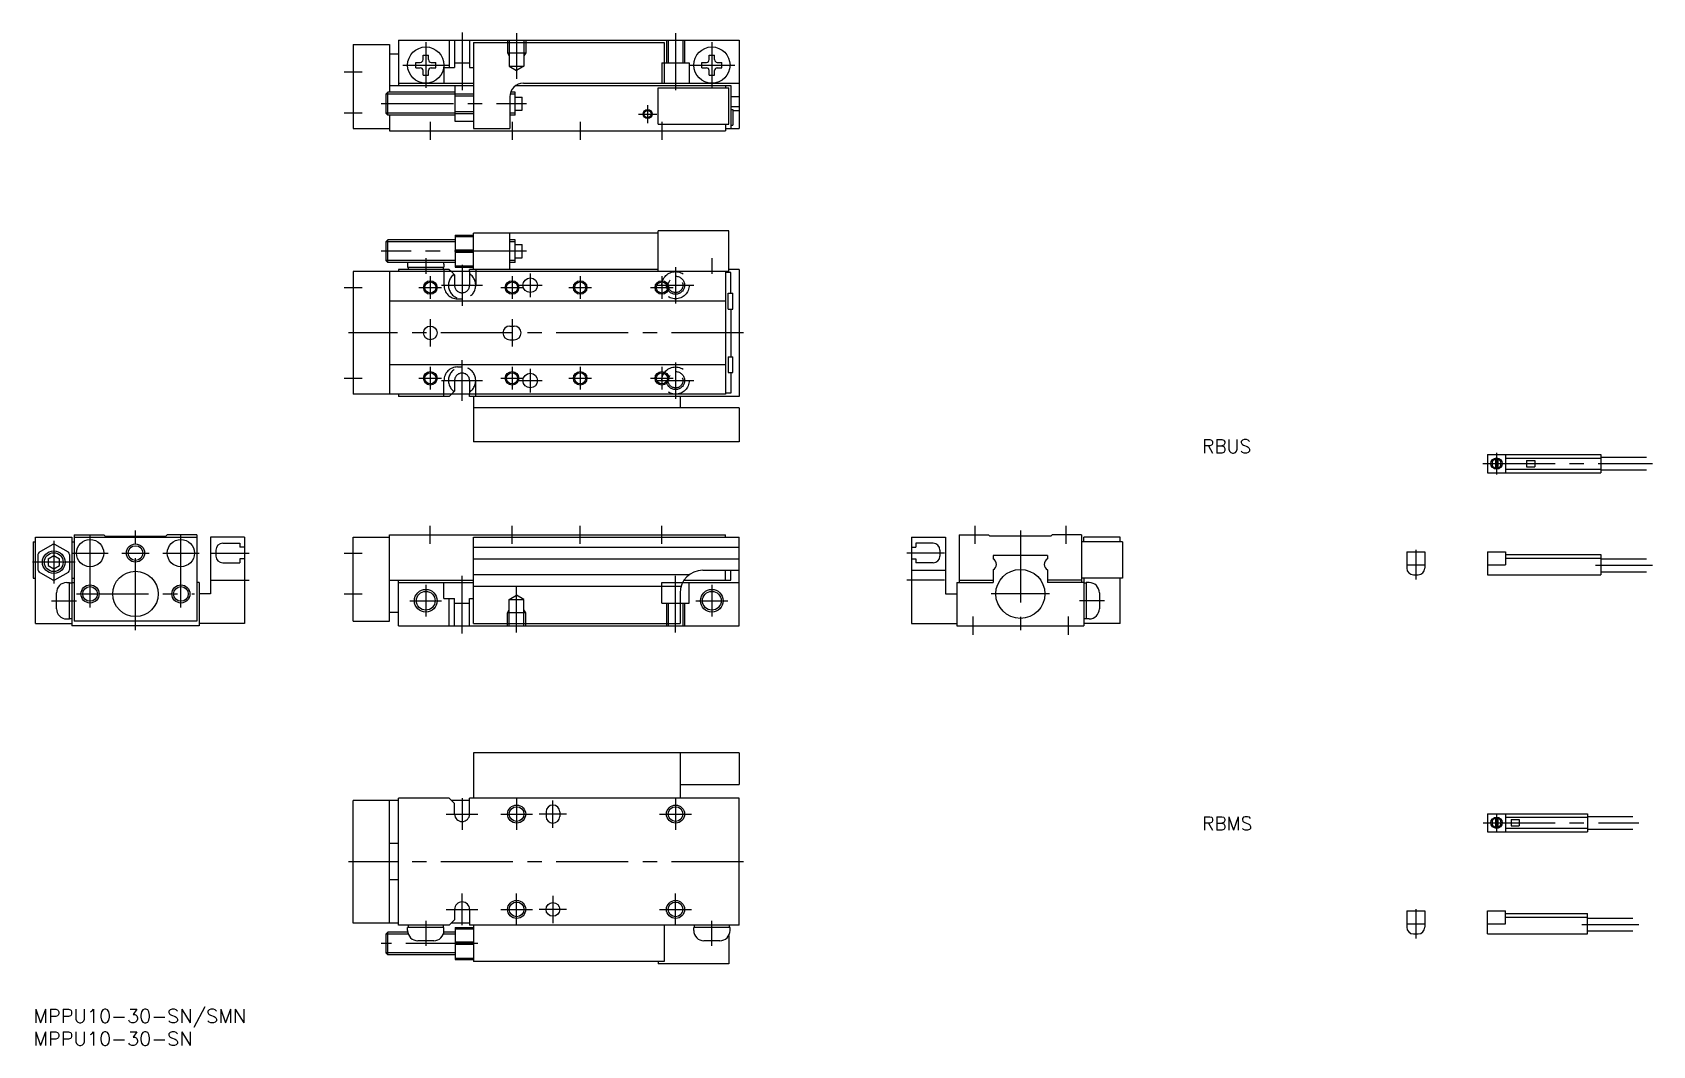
# Model space of a CAD drawing. Extents: x 0 to 357, y -8 to 215.
import ezdxf

# ---------------------------------------------------------------- set-up
doc = ezdxf.new("R2010")
doc.units = 0
doc.header["$LTSCALE"] = 0.5
doc.linetypes.add('CENTER', pattern=[50.8, 31.75, -6.35, 6.35, -6.35])
doc.linetypes.add('DASHED', pattern=[19.05, 12.7, -6.35])
for name, color, linetype in [('MSM_CENTER', 1, 'CENTER'), ('MSM_CONTINUOUS', 7, 'CONTINUOUS'), ('MSM_DASHED', 4, 'DASHED'), ('MSM_NARROW', 5, 'CONTINUOUS'), ('MSM_PART_NUMBER', 7, 'CONTINUOUS')]:
    doc.layers.add(name, color=color, linetype=linetype)
doc.styles.get("Standard").update_dxf_attribs({"font": 'txt.shx', "height": 3, "bigfont": 'bigfont.shx'})

# ---------------------------------------------------------------- blocks, each defined once
blk = doc.blocks.new('*U12')
at = {"layer": 'MSM_PART_NUMBER', "width": 1.042}
blk.add_text('MPPU10-30-SN/SMN', height=3, dxfattribs=at).set_placement((0, -3))
blk = doc.blocks.new('*U13')
at = {"layer": 'MSM_PART_NUMBER', "width": 1.042}
blk.add_text('MPPU10-30-SN', height=3, dxfattribs=at).set_placement((0, -8))
blk = doc.blocks.new('*U15')
at = {"layer": 'MSM_PART_NUMBER'}
blk.add_text('RBMS', height=3, dxfattribs=at).set_placement((257.37, 39.43))
blk = doc.blocks.new('*U16')
at = {"layer": 'MSM_PART_NUMBER'}
blk.add_text('RBUS', height=3, dxfattribs=at).set_placement((257.37, 122.54))

msp = doc.modelspace()

# ---------------------------------------------------------------- linework, layer by layer
at = {"layer": 'MSM_CENTER'}
for p, q in [((94.42, 215.2), (94.42, 202.5)), ((106.42, 215), (106.42, 205)), ((141.42, 215), (141.42, 202.5)), ((86.42, 213.04), (86.42, 202.96)), ((149.42, 213.04), (149.42, 202.96)), ((81.38, 208), (91.46, 208)), ((144.38, 208), (154.46, 208)), ((68.42, 206.5), (72.42, 206.5)), ((68.42, 197.5), (72.42, 197.5)), ((76.62, 199.5), (108.62, 199.5)), ((133.27, 197.2), (137.27, 197.2)), ((135.27, 199.2), (135.27, 195.2)), ((87.42, 195.5), (87.42, 191.5)), ((105.42, 195.5), (105.42, 191.5)), ((120.42, 195.5), (120.42, 191.5)), ((138.42, 195.5), (138.42, 191.5)), ((108.62, 167), (76.62, 167)), ((86.42, 165.5), (86.42, 162)), ((149.42, 165.5), (149.42, 162)), ((87.42, 161.5), (87.42, 156.5)), ((94.42, 164), (94.42, 155)), ((105.42, 161.5), (105.42, 156.5)), ((109.42, 162.1), (109.42, 156.9)), ((120.42, 161.5), (120.42, 156.5)), ((138.42, 161.5), (138.42, 156.5)), ((141.42, 163.5), (141.42, 155.5)), ((68.42, 159), (72.42, 159)), ((84.92, 159), (89.92, 159)), ((89.92, 159.5), (98.92, 159.5)), ((102.92, 159), (107.92, 159)), ((106.82, 159.5), (112.02, 159.5)), ((117.92, 159), (122.92, 159)), ((135.92, 159), (140.92, 159)), ((137.42, 159.5), (145.42, 159.5)), ((87.42, 152), (87.42, 146)), ((105.42, 152), (105.42, 146)), ((156.42, 149), (69.42, 149)), ((94.42, 134), (94.42, 143)), ((87.42, 141.5), (87.42, 136.5)), ((105.42, 141.5), (105.42, 136.5)), ((109.42, 141.1), (109.42, 135.9)), ((120.42, 141.5), (120.42, 136.5)), ((138.42, 141.5), (138.42, 136.5)), ((141.42, 142.5), (141.42, 134.5)), ((68.42, 139), (72.42, 139)), ((84.92, 139), (89.92, 139)), ((89.92, 138.5), (98.92, 138.5)), ((102.92, 139), (107.92, 139)), ((106.82, 138.5), (112.02, 138.5)), ((117.92, 139), (122.92, 139)), ((135.92, 139), (140.92, 139)), ((137.42, 138.5), (145.42, 138.5)), ((322.21, 122.6), (322.21, 117.8)), ((319.21, 120.2), (356.57, 120.2)), ((12.5, 88.5), (12.5, 104.5)), ((22.5, 83.5), (22.5, 105.5)), ((32.5, 88.5), (32.5, 104.5)), ((87.42, 102.5), (87.42, 106.5)), ((105.42, 102.5), (105.42, 106.5)), ((120.42, 102.5), (120.42, 106.5)), ((138.42, 102.5), (138.42, 106.5)), ((207.35, 106.5), (207.35, 102.5)), ((217.35, 105.5), (217.35, 83.5)), ((227.35, 106.5), (227.35, 102.5)), ((4.5, 103.2), (4.5, 93.8)), ((8.5, 100.5), (16.5, 100.5)), ((19.5, 100.5), (25.5, 100.5)), ((28.5, 100.5), (36.5, 100.5)), ((39.2, 100.5), (47.5, 100.5)), ((68.42, 100.5), (72.42, 100.5)), ((200.65, 100.5), (192.35, 100.5)), ((304.42, 101.2), (304.42, 94.7)), ((9.2, 98.5), (-0.2, 98.5)), ((343.98, 97.8), (356.57, 97.8)), ((39.2, 94.5), (47.5, 94.5)), ((86.42, 93.5), (86.42, 86.5)), ((94.42, 82.8), (94.42, 95.5)), ((106.42, 83), (106.42, 93)), ((141.42, 83), (141.42, 95.5)), ((149.42, 93.5), (149.42, 86.5)), ((200.65, 94.5), (192.35, 94.5)), ((4, 90), (9.5, 90)), ((9.5, 91.5), (35.5, 91.5)), ((68.42, 91.5), (72.42, 91.5)), ((82.92, 90), (89.92, 90)), ((145.92, 90), (152.92, 90)), ((223.75, 91.5), (210.95, 91.5)), ((235.85, 90), (230.35, 90)), ((206.85, 86.5), (206.85, 82.5)), ((227.85, 86.5), (227.85, 82.5)), ((94.42, 46.5), (94.42, 39.5)), ((106.42, 46.5), (106.42, 39.5)), ((141.42, 46.5), (141.42, 39.5)), ((90.92, 43), (97.92, 43)), ((102.92, 43), (109.92, 43)), ((117.42, 43), (111.42, 43)), ((114.42, 40), (114.42, 46)), ((137.92, 43), (144.92, 43)), ((322.21, 43.09), (322.21, 39.09)), ((319.23, 41.09), (353.57, 41.09)), ((156.42, 32.5), (69.42, 32.5)), ((94.42, 18.5), (94.42, 25.5)), ((106.42, 18.5), (106.42, 25.5)), ((114.42, 25), (114.42, 19)), ((141.42, 18.5), (141.42, 25.5)), ((90.92, 22), (97.92, 22)), ((102.92, 22), (109.92, 22)), ((102.92, 22), (109.92, 22)), ((117.42, 22), (111.42, 22)), ((137.92, 22), (144.92, 22)), ((138.42, 22), (144.42, 22)), ((304.42, 22.09), (304.42, 15.59)), ((86.42, 19.5), (86.42, 14)), ((149.42, 14), (149.42, 19.5)), ((340.98, 18.69), (353.57, 18.69)), ((97.92, 14.5), (76.62, 14.5))]:
    msp.add_line(p, q, dxfattribs=at)
at = {"layer": 'MSM_CONTINUOUS'}
for p, q in [((70.42, 212.5), (70.42, 194)), ((70.42, 212.5), (78.42, 212.5)), ((78.42, 212.5), (78.42, 202)), ((78.42, 210.5), (80.42, 210.5)), ((80.42, 213.5), (80.42, 203.5)), ((80.42, 213.5), (155.42, 213.5)), ((91.57, 213.5), (91.57, 207.5)), ((92.77, 213.5), (92.77, 207.5)), ((96.07, 213.5), (96.07, 207.5)), ((96.92, 213), (96.92, 194)), ((96.92, 213), (138.92, 213)), ((138.92, 213), (138.92, 204)), ((155.42, 213.5), (155.42, 194)), ((84.22, 208.6), (85.22, 208.6)), ((84.22, 207.4), (84.22, 208.6)), ((84.22, 207.4), (85.22, 207.4)), ((85.82, 209.2), (85.82, 210.2)), ((85.82, 210.2), (87.02, 210.2)), ((87.02, 209.2), (87.02, 210.2)), ((87.62, 208.6), (88.62, 208.6)), ((87.62, 207.4), (88.62, 207.4)), ((88.62, 207.4), (88.62, 208.6)), ((90.42, 207.5), (90.42, 204)), ((90.42, 207.5), (92.77, 207.5)), ((92.77, 208.5), (96.07, 208.5)), ((96.07, 207.5), (96.92, 207.5)), ((147.22, 207.4), (147.22, 208.6)), ((147.22, 208.6), (148.22, 208.6)), ((147.22, 207.4), (148.22, 207.4)), ((148.82, 210.2), (150.02, 210.2)), ((148.82, 209.2), (148.82, 210.2)), ((150.02, 209.2), (150.02, 210.2)), ((150.62, 208.6), (151.62, 208.6)), ((150.62, 207.4), (151.62, 207.4)), ((151.62, 207.4), (151.62, 208.6)), ((78.42, 203.5), (96.92, 203.5)), ((80.42, 204), (96.92, 204)), ((85.82, 205.8), (85.82, 206.8)), ((85.82, 205.8), (87.02, 205.8)), ((87.02, 205.8), (87.02, 206.8)), ((92.92, 195.6), (92.92, 203.4)), ((96.92, 203.4), (92.92, 203.4)), ((106.26, 203.5), (153.62, 203.5)), ((107.92, 204), (155.42, 204)), ((148.82, 205.8), (148.82, 206.8)), ((148.82, 205.8), (150.02, 205.8)), ((150.02, 205.8), (150.02, 206.8)), ((152.42, 203.5), (152.42, 203)), ((153.62, 203.5), (153.62, 194)), ((78.05, 202), (77.62, 201.57)), ((77.62, 201.57), (77.62, 197.43)), ((92.92, 202), (78.05, 202)), ((78.05, 197), (78.05, 202)), ((92.92, 201.67), (96.92, 201.67)), ((92.92, 201.22), (96.92, 201.22)), ((104.92, 201), (104.92, 194)), ((106.12, 202), (105.09, 202)), ((106.12, 197), (106.12, 202)), ((106.12, 200.95), (107.62, 200.95)), ((107.62, 198.05), (107.62, 200.95)), ((137.62, 195), (137.62, 203)), ((137.62, 203), (153.12, 203)), ((153.12, 195), (153.12, 203)), ((153.62, 201.1), (155.42, 201.1)), ((77.62, 197.43), (78.05, 197)), ((92.92, 197), (78.05, 197)), ((78.42, 197), (78.42, 193.5)), ((92.92, 197.78), (96.92, 197.78)), ((92.92, 197.33), (96.92, 197.33)), ((106.12, 197), (104.92, 197)), ((106.12, 198.05), (107.62, 198.05)), ((153.62, 198.9), (155.42, 198.9)), ((153.62, 198.25), (154.02, 198.25)), ((154.02, 198.25), (154.02, 194.75)), ((154.02, 198), (155.42, 198)), ((70.42, 194), (78.42, 194)), ((78.42, 193.5), (152.42, 193.5)), ((96.92, 195.6), (92.92, 195.6)), ((96.92, 194), (104.92, 194)), ((137.62, 195), (153.12, 195)), ((152.42, 195), (152.42, 193.5)), ((152.42, 194), (155.42, 194)), ((153.62, 194.75), (154.02, 194.75)), ((137.62, 162.5), (137.62, 171.5)), ((153.12, 171.5), (137.62, 171.5)), ((153.12, 162.5), (153.12, 171.5)), ((78.05, 169.5), (77.62, 169.07)), ((77.62, 169.07), (77.62, 164.93)), ((92.92, 169.5), (78.05, 169.5)), ((78.05, 164.5), (78.05, 169.5)), ((92.92, 170.5), (96.92, 170.5)), ((92.92, 170.5), (92.92, 163.5)), ((92.92, 170.24), (96.92, 170.24)), ((96.92, 163), (96.92, 171)), ((137.62, 171), (96.92, 171)), ((104.92, 163), (104.92, 171)), ((106.12, 169.5), (104.92, 169.5)), ((106.12, 164.5), (106.12, 169.5)), ((106.12, 168.45), (107.62, 168.45)), ((107.62, 165.55), (107.62, 168.45)), ((77.62, 164.93), (78.05, 164.5)), ((92.92, 164.5), (78.05, 164.5)), ((82.42, 164.15), (82.42, 163.5)), ((90.42, 164.15), (90.42, 163.5)), ((96.92, 167.26), (92.92, 167.26)), ((96.92, 166.74), (92.92, 166.74)), ((106.12, 164.5), (104.92, 164.5)), ((106.12, 165.55), (107.62, 165.55)), ((70.42, 162.5), (70.42, 135.5)), ((153.12, 162.5), (70.42, 162.5)), ((78.42, 162.5), (78.42, 135.5)), ((80.42, 163), (80.42, 162.5)), ((91.57, 163), (80.42, 163)), ((82.42, 163.5), (90.42, 163.5)), ((82.52, 163.5), (82.52, 163)), ((90.32, 163), (90.32, 163.5)), ((90.42, 163), (90.42, 162.5)), ((91.57, 163), (92.07, 162.5)), ((92.92, 163.76), (96.92, 163.76)), ((92.92, 163.5), (96.92, 163.5)), ((96.07, 162.5), (96.07, 163)), ((137.62, 163), (96.07, 163)), ((97.42, 163), (97.42, 162.5)), ((152.42, 162.5), (152.42, 135.5)), ((153.62, 162.3), (152.42, 162.3)), ((155.42, 163), (153.12, 163)), ((153.62, 157.75), (153.62, 162.3)), ((155.42, 163), (155.42, 135)), ((153.02, 157.75), (154.02, 157.75)), ((153.02, 154.25), (153.02, 157.75)), ((154.02, 154.25), (154.02, 157.75)), ((152.42, 156), (78.42, 156)), ((153.02, 154.25), (154.02, 154.25)), ((153.62, 154.25), (153.62, 143.75)), ((104.92, 150.5), (105.92, 150.5)), ((104.92, 147.5), (105.92, 147.5)), ((153.02, 143.75), (153.02, 140.25)), ((153.02, 143.75), (154.02, 143.75)), ((154.02, 140.25), (154.02, 143.75)), ((152.42, 142), (78.42, 142)), ((153.02, 140.25), (154.02, 140.25)), ((153.62, 140.25), (153.62, 135.7)), ((153.62, 135.7), (152.42, 135.7)), ((152.42, 135.5), (70.42, 135.5)), ((80.42, 135.5), (80.42, 135)), ((91.57, 135), (80.42, 135)), ((90.42, 135), (90.42, 135.5)), ((92.07, 135.5), (91.57, 135)), ((96.07, 135), (96.07, 135.5)), ((155.42, 135), (96.07, 135)), ((96.92, 135), (96.92, 125)), ((155.42, 132.5), (96.92, 132.5)), ((97.42, 135), (97.42, 135.5)), ((142.42, 135), (142.42, 132.5)), ((155.42, 132.5), (155.42, 125)), ((155.42, 125), (96.92, 125)), ((320.21, 122.2), (320.21, 118.2)), ((320.21, 122.2), (345.21, 122.2)), ((321.96, 121.42), (321.96, 118.98)), ((322.46, 121.42), (322.46, 118.98)), ((324.21, 122.2), (324.21, 118.2)), ((324.21, 121.4), (345.21, 121.4)), ((345.21, 122.2), (345.21, 118.2)), ((345.21, 121.6), (355.21, 121.6)), ((320.21, 118.2), (345.21, 118.2)), ((324.21, 119), (345.21, 119)), ((328.81, 120.9), (330.61, 120.9)), ((328.81, 120.9), (328.81, 119.5)), ((328.81, 119.5), (330.61, 119.5)), ((330.61, 120.9), (330.61, 119.5)), ((345.21, 118.8), (355.21, 118.8)), ((0.5, 104), (8.5, 104)), ((0.5, 85), (0.5, 104)), ((8.5, 104), (8.5, 84.5)), ((9, 104.5), (15.5, 104.5)), ((9, 104.5), (9, 85.5)), ((9, 104), (36, 104)), ((15.5, 104.5), (15.8, 104.2)), ((15.8, 104.2), (29.2, 104.2)), ((29.5, 104.5), (29.2, 104.2)), ((36, 104.5), (29.5, 104.5)), ((36, 104.5), (36, 85.5)), ((46.5, 104), (39, 104)), ((39, 104), (39, 91.5)), ((46.5, 104), (46.5, 85)), ((70.42, 104), (78.42, 104)), ((70.42, 85.5), (70.42, 104)), ((78.42, 85.5), (78.42, 104.5)), ((78.42, 104.5), (152.42, 104.5)), ((96.92, 104), (155.42, 104)), ((96.92, 85), (96.92, 104)), ((152.42, 104), (152.42, 104.5)), ((155.42, 84.5), (155.42, 104)), ((193.35, 104), (200.85, 104)), ((193.35, 104), (193.35, 85)), ((200.85, 104), (200.85, 91.5)), ((203.85, 104.5), (210.35, 104.5)), ((203.85, 104.5), (203.85, 94)), ((210.35, 104.5), (210.65, 104.2)), ((224.05, 104.2), (210.65, 104.2)), ((224.35, 104.5), (224.05, 104.2)), ((230.85, 104.5), (224.35, 104.5)), ((230.85, 104.5), (230.85, 94)), ((231.35, 103), (231.35, 104)), ((239.35, 104), (231.35, 104)), ((239.35, 103), (239.35, 104)), ((0, 103), (0.5, 103)), ((0, 103), (0, 95)), ((1, 100.22), (1, 96.78)), ((1.26, 100.67), (4.24, 102.39)), ((3.25, 99.22), (4.5, 99.94)), ((4.5, 99.94), (5.75, 99.22)), ((7.74, 100.67), (4.76, 102.39)), ((8, 100.22), (8, 96.78)), ((8.5, 103), (9, 103)), ((40.2, 101.15), (40.2, 99.85)), ((41.7, 102.65), (45.5, 102.65)), ((45.5, 102.65), (45.5, 101.8)), ((46.5, 101.8), (45.5, 101.8)), ((96.92, 101.8), (155.42, 101.8)), ((193.35, 101.8), (194.35, 101.8)), ((194.35, 102.65), (194.35, 101.8)), ((198.15, 102.65), (194.35, 102.65)), ((199.65, 101.15), (199.65, 99.85)), ((211.35, 100), (211.35, 99.21)), ((223.35, 100), (211.35, 100)), ((223.35, 100), (223.35, 99.21)), ((239.85, 103), (230.85, 103)), ((239.85, 103), (239.85, 95)), ((302.42, 100.8), (302.42, 97.2)), ((302.42, 100.8), (306.42, 100.8)), ((306.42, 100.8), (306.42, 97.2)), ((320.21, 100.8), (324.21, 100.8)), ((320.21, 100.8), (320.21, 95.7)), ((324.21, 100.8), (324.21, 97.9)), ((324.21, 100.2), (345.21, 100.2)), ((345.21, 100.2), (345.21, 95.7)), ((4.24, 94.61), (1.26, 96.33)), ((3.25, 99.22), (3.25, 97.78)), ((3.25, 97.78), (4.5, 97.06)), ((4.5, 97.06), (5.75, 97.78)), ((4.76, 94.61), (7.74, 96.33)), ((5.75, 97.78), (5.75, 99.22)), ((41.7, 98.35), (45.5, 98.35)), ((46.5, 99.2), (45.5, 99.2)), ((45.5, 99.2), (45.5, 98.35)), ((96.92, 99.2), (155.42, 99.2)), ((147.42, 96.7), (155.42, 96.7)), ((152.42, 94.5), (152.42, 96.7)), ((153.62, 94.5), (153.62, 96.7)), ((193.35, 99.2), (194.35, 99.2)), ((193.35, 96.7), (200.85, 96.7)), ((194.35, 99.2), (194.35, 98.35)), ((198.15, 98.35), (194.35, 98.35)), ((211.35, 96.79), (211.35, 94)), ((223.35, 96.79), (223.35, 94)), ((302.42, 97.9), (306.42, 97.9)), ((320.21, 97.9), (324.21, 97.9)), ((324.21, 99.4), (345.21, 99.4)), ((345.21, 99.2), (355.21, 99.2)), ((345.21, 96.4), (355.21, 96.4)), ((0, 95), (0.5, 95)), ((7.35, 94), (8, 94)), ((8, 86), (8, 94)), ((8.5, 93.9), (8, 93.9)), ((8.5, 95), (9, 95)), ((8.5, 94), (9, 94)), ((36.5, 94), (36, 94)), ((36.5, 94), (36.5, 84.5)), ((78.42, 94.5), (96.92, 94.5)), ((80.42, 84.5), (80.42, 94.5)), ((80.42, 94), (96.92, 94)), ((90.42, 90.5), (90.42, 94)), ((96.92, 95.8), (144.55, 95.8)), ((96.92, 93.2), (142.65, 93.2)), ((142.98, 94), (155.42, 94)), ((143.27, 94.5), (153.62, 94.5)), ((203.35, 94), (211.35, 94)), ((203.35, 94), (203.35, 84.5)), ((203.85, 94.5), (211.35, 94.5)), ((230.85, 94.5), (223.35, 94.5)), ((231.35, 94), (223.35, 94)), ((239.85, 95), (230.85, 95)), ((231.35, 95), (231.35, 84.5)), ((231.85, 93.9), (231.35, 93.9)), ((231.85, 94), (231.85, 86)), ((232.5, 94), (231.85, 94)), ((239.35, 85), (239.35, 95)), ((303.92, 95.7), (304.92, 95.7)), ((320.21, 95.7), (345.21, 95.7)), ((5.1, 88.25), (5.1, 91.75)), ((39, 91.5), (36.5, 91.5)), ((90.42, 90.5), (92.77, 90.5)), ((91.57, 84.5), (91.57, 90.5)), ((92.77, 84.5), (92.77, 90.5)), ((92.77, 89.5), (96.07, 89.5)), ((96.07, 90.5), (96.92, 90.5)), ((96.07, 84.5), (96.07, 90.5)), ((142.42, 91.7), (142.42, 85)), ((200.85, 91.5), (203.35, 91.5)), ((234.75, 91.75), (234.75, 88.25)), ((7.35, 86), (8, 86)), ((8, 86.1), (8.5, 86.1)), ((78.42, 87.5), (80.42, 87.5)), ((231.35, 86.1), (231.85, 86.1)), ((232.5, 86), (231.85, 86)), ((0.5, 85), (8.5, 85)), ((36.5, 84.5), (8.5, 84.5)), ((36, 85.5), (9, 85.5)), ((46.5, 85), (36.5, 85)), ((70.42, 85.5), (78.42, 85.5)), ((80.42, 84.5), (155.42, 84.5)), ((96.92, 85), (142.42, 85)), ((193.35, 85), (203.35, 85)), ((203.35, 84.5), (231.35, 84.5)), ((239.35, 85), (231.35, 85)), ((96.92, 56.5), (96.92, 46.5)), ((155.42, 56.5), (96.92, 56.5)), ((142.42, 56.5), (142.42, 46.5)), ((155.42, 56.5), (155.42, 49.5)), ((91.57, 46.5), (80.42, 46.5)), ((80.42, 18.5), (80.42, 46.5)), ((91.57, 46.5), (92.77, 45.3)), ((96.07, 43), (96.07, 46.5)), ((155.42, 46.5), (96.07, 46.5)), ((142.42, 49.5), (155.42, 49.5)), ((155.42, 18.5), (155.42, 46.5)), ((70.42, 19), (70.42, 46)), ((80.42, 46), (70.42, 46)), ((78.42, 19), (78.42, 46)), ((96.07, 46), (92.07, 46)), ((92.77, 43), (92.77, 45.3)), ((112.92, 43.5), (112.92, 42.5)), ((115.92, 43.5), (115.92, 42.5)), ((320.21, 43.09), (320.21, 39.09)), ((320.21, 43.09), (342.21, 43.09)), ((324.21, 43.09), (324.21, 39.09)), ((342.21, 43.09), (342.21, 39.09)), ((321.96, 42.31), (321.96, 39.86)), ((322.46, 42.31), (322.46, 39.86)), ((324.21, 42.29), (342.21, 42.29)), ((324.21, 39.89), (342.21, 39.89)), ((325.41, 41.79), (325.41, 40.39)), ((325.41, 41.79), (327.21, 41.79)), ((325.41, 40.39), (327.21, 40.39)), ((327.21, 41.79), (327.21, 40.39)), ((342.21, 42.49), (352.21, 42.49)), ((342.21, 39.69), (352.21, 39.69)), ((80.42, 36.5), (78.42, 36.5)), ((320.21, 39.09), (342.21, 39.09)), ((80.42, 28.5), (78.42, 28.5)), ((92.77, 22), (92.77, 19.7)), ((96.07, 22), (96.07, 18.5)), ((302.42, 21.69), (302.42, 18.09)), ((302.42, 21.69), (306.42, 21.69)), ((306.42, 21.69), (306.42, 18.09)), ((320.21, 21.69), (324.21, 21.69)), ((320.21, 16.59), (320.21, 21.69)), ((324.21, 18.79), (324.21, 21.69)), ((80.42, 19), (70.42, 19)), ((91.57, 18.5), (80.42, 18.5)), ((82.42, 17.35), (82.42, 18)), ((90.42, 18), (82.42, 18)), ((82.52, 18.5), (82.52, 18)), ((90.32, 18), (90.32, 18.5)), ((90.42, 17.35), (90.42, 18)), ((91.57, 18.5), (92.77, 19.7)), ((96.07, 19), (92.07, 19)), ((92.92, 18), (96.92, 18)), ((92.92, 18), (92.92, 11)), ((155.42, 18.5), (96.07, 18.5)), ((96.92, 18.5), (96.92, 10.5)), ((138.92, 18.5), (138.92, 10.5)), ((145.42, 17.35), (145.42, 18)), ((153.42, 18), (145.42, 18)), ((145.52, 18.5), (145.52, 18)), ((153.32, 18), (153.32, 18.5)), ((153.42, 17.35), (153.42, 18)), ((302.42, 18.79), (306.42, 18.79)), ((320.21, 18.79), (324.21, 18.79)), ((324.21, 21.09), (342.21, 21.09)), ((324.21, 20.29), (342.21, 20.29)), ((342.21, 16.59), (342.21, 21.09)), ((342.21, 20.09), (352.21, 20.09)), ((78.05, 17), (77.62, 16.57)), ((77.62, 16.57), (77.62, 12.43)), ((78.05, 12), (78.05, 17)), ((82.44, 17), (78.05, 17)), ((88.17, 15.1), (84.67, 15.1)), ((92.92, 17), (90.39, 17)), ((92.92, 17.74), (96.92, 17.74)), ((96.92, 14.76), (92.92, 14.76)), ((151.17, 15.1), (147.67, 15.1)), ((153.12, 16.23), (153.12, 10)), ((303.92, 16.59), (304.92, 16.59)), ((320.21, 16.59), (342.21, 16.59)), ((342.21, 17.29), (352.21, 17.29)), ((77.62, 12.43), (78.05, 12)), ((92.92, 12), (78.05, 12)), ((96.92, 14.24), (92.92, 14.24)), ((92.92, 11.26), (96.92, 11.26)), ((92.92, 11), (96.92, 11)), ((138.92, 10.5), (96.92, 10.5)), ((137.62, 10.5), (137.62, 10)), ((153.12, 10), (137.62, 10))]:
    msp.add_line(p, q, dxfattribs=at)
for centre, radius in [((86.42, 208), 4), ((149.42, 208), 4), ((135.27, 197.2), 0.783), ((109.42, 159.5), 1.6), ((87.42, 159), 1.23), ((105.42, 159), 1.23), ((120.42, 159), 1.23), ((138.42, 159), 1.23), ((87.42, 149), 1.5), ((87.42, 139), 1.23), ((105.42, 139), 1.23), ((109.42, 138.5), 1.6), ((120.42, 139), 1.23), ((138.42, 139), 1.23), ((322.21, 120.2), 1.25), ((12.5, 100.5), 3), ((32.5, 100.5), 3), ((4.5, 98.5), 2.5), ((22.5, 100.5), 1.62), ((22.5, 91.5), 5), ((217.35, 91.5), 5.4), ((12.5, 91.5), 1.62), ((32.5, 91.5), 1.62), ((86.42, 90), 2.07), ((149.42, 90), 2.07), ((106.42, 43), 1.62), ((141.42, 43), 1.62), ((322.21, 41.09), 1.25), ((106.42, 22), 1.62), ((114.42, 22), 1.5), ((141.42, 22), 1.62)]:
    msp.add_circle(centre, radius, dxfattribs=at)
for centre, radius, start, end in [((85.22, 209.2), 0.6, 270, 0), ((85.22, 206.8), 0.6, 0, 90), ((87.62, 209.2), 0.6, 180, 270), ((87.62, 206.8), 0.6, 90, 180), ((148.22, 209.2), 0.6, 270, 0), ((148.22, 206.8), 0.6, 0, 90), ((150.62, 209.2), 0.6, 180, 270), ((150.62, 206.8), 0.6, 90, 180), ((107.92, 201), 3, 90, 180), ((84.67, 164.15), 2.25, 171.051, 180), ((88.17, 164.15), 2.25, 0, 8.949), ((104.92, 149), 1.5, 90, 270), ((105.92, 149), 1.5, 270, 90), ((322.21, 120.2), 1, 104.4775, 255.5225), ((322.21, 120.2), 1, 284.4775, 75.5225), ((4.5, 98.5), 3.9, 146.177, 153.823), ((4.5, 98.5), 3.9, 86.1769, 93.823), ((4.5, 98.5), 3.9, 26.177, 33.8231), ((41.7, 101.15), 1.5, 90, 180), ((198.15, 101.15), 1.5, 360, 90), ((4.5, 98.5), 3.9, 206.177, 213.8231), ((4.5, 98.5), 3.9, 326.1769, 333.823), ((41.7, 99.85), 1.5, 180, 270), ((147.42, 91.7), 5, 90, 180), ((198.15, 99.85), 1.5, 270, 360), ((210.75, 98), 1.35, 296.3891, 63.6126), ((223.95, 98), 1.35, 116.39, 243.6138), ((303.92, 97.2), 1.5, 180, 270), ((304.92, 97.2), 1.5, 270, 0), ((4.5, 98.5), 3.9, 266.177, 273.823), ((7.35, 91.75), 2.25, 90, 180), ((232.5, 91.75), 2.25, 360, 90), ((7.35, 88.25), 2.25, 180, 270), ((232.5, 88.25), 2.25, 270, 0), ((94.42, 43), 1.65, 180, 0), ((114.42, 43.5), 1.5, 0, 180), ((114.42, 42.5), 1.5, 180, 0), ((322.21, 41.09), 1, 104.4775, 255.5225), ((322.21, 41.09), 1, 284.4775, 75.5225), ((94.42, 22), 1.65, 360, 180), ((303.92, 18.09), 1.5, 180, 270), ((304.92, 18.09), 1.5, 270, 0), ((84.67, 17.35), 2.25, 180, 270), ((88.17, 17.35), 2.25, 270, 360), ((147.67, 17.35), 2.25, 180, 270), ((151.17, 17.35), 2.25, 270, 360)]:
    msp.add_arc(centre, radius, start, end, dxfattribs=at)
at = {"layer": 'MSM_DASHED'}
for p, q in [((104.42, 213.5), (104.42, 210.7)), ((104.42, 210.7), (108.42, 210.7)), ((104.42, 210.7), (104.8, 210.04)), ((104.8, 213.5), (104.8, 207.74)), ((108.04, 213.5), (108.04, 207.74)), ((108.42, 210.7), (108.04, 210.04)), ((108.42, 213.5), (108.42, 210.7)), ((139.42, 213.5), (139.42, 208.5)), ((139.8, 213.5), (139.8, 208.5)), ((143.04, 213.5), (143.04, 208.5)), ((143.42, 213.5), (143.42, 208.5)), ((104.8, 207.74), (108.04, 207.74)), ((104.8, 207.74), (106.42, 206.8)), ((108.04, 207.74), (106.42, 206.8)), ((138.42, 208.5), (144.42, 208.5)), ((138.42, 208.5), (138.42, 204)), ((144.42, 208.5), (144.42, 204)), ((90.42, 162.5), (90.42, 159.5)), ((92.07, 162.5), (92.77, 161.8)), ((92.77, 161.8), (92.77, 159.5)), ((96.07, 162.5), (96.07, 159.5)), ((97.42, 162.5), (97.42, 159.5)), ((93.42, 156.5), (94.42, 156.5)), ((93.42, 141.5), (94.42, 141.5)), ((90.42, 135.5), (90.42, 138.5)), ((92.77, 136.2), (92.07, 135.5)), ((92.77, 138.5), (92.77, 136.2)), ((96.07, 138.5), (96.07, 135.5)), ((97.42, 135.5), (97.42, 138.5)), ((138.42, 89.5), (138.42, 94)), ((138.42, 94), (142.98, 94)), ((144.42, 89.5), (144.42, 94)), ((104.8, 90.26), (106.42, 91.2)), ((104.8, 84.5), (104.8, 90.26)), ((104.8, 90.26), (108.04, 90.26)), ((108.04, 90.26), (106.42, 91.2)), ((108.04, 84.5), (108.04, 90.26)), ((138.42, 89.5), (144.42, 89.5)), ((139.42, 89.5), (139.42, 84.5)), ((139.8, 89.5), (139.8, 84.5)), ((143.04, 89.5), (143.04, 84.5)), ((143.42, 89.5), (143.42, 84.5)), ((104.42, 87.3), (104.8, 87.96)), ((108.42, 87.3), (104.42, 87.3)), ((104.42, 84.5), (104.42, 87.3)), ((108.42, 87.3), (108.04, 87.96)), ((108.42, 84.5), (108.42, 87.3))]:
    msp.add_line(p, q, dxfattribs=at)
for centre, radius in [((141.42, 159.5), 3), ((141.42, 159.5), 2), ((141.42, 159.5), 1.62), ((141.42, 138.5), 3), ((141.42, 138.5), 2), ((141.42, 138.5), 1.62)]:
    msp.add_circle(centre, radius, dxfattribs=at)
for centre, radius, start, end in [((94.42, 159.5), 3, 126.1871, 56.633), ((93.42, 159.5), 3, 180, 270), ((94.42, 159.5), 1.65, 180, 0), ((93.42, 138.5), 3, 90, 180), ((94.42, 138.5), 3, 303.367, 233.8127), ((94.42, 138.5), 1.65, 0, 180)]:
    msp.add_arc(centre, radius, start, end, dxfattribs=at)
at = {"layer": 'MSM_NARROW'}
for p, q in [((92.92, 201.57), (77.62, 201.57)), ((106.12, 201.57), (104.97, 201.57)), ((92.92, 197.43), (77.62, 197.43)), ((106.12, 197.43), (104.92, 197.43)), ((92.92, 169.07), (77.62, 169.07)), ((106.12, 169.07), (104.92, 169.07)), ((92.92, 164.93), (77.62, 164.93)), ((106.12, 164.93), (104.92, 164.93)), ((82.56, 16.57), (77.62, 16.57)), ((92.92, 16.57), (90.28, 16.57)), ((92.92, 12.43), (77.62, 12.43))]:
    msp.add_line(p, q, dxfattribs=at)
for centre, radius in [((135.27, 197.2), 1), ((87.42, 159), 1.5), ((105.42, 159), 1.5), ((120.42, 159), 1.5), ((138.42, 159), 1.5), ((87.42, 139), 1.5), ((105.42, 139), 1.5), ((120.42, 139), 1.5), ((138.42, 139), 1.5), ((4.5, 98.5), 2.07), ((22.5, 100.5), 2), ((12.5, 91.5), 2), ((32.5, 91.5), 2), ((86.42, 90), 2.5), ((149.42, 90), 2.5), ((106.42, 43), 2), ((141.42, 43), 2), ((106.42, 22), 2), ((141.42, 22), 2)]:
    msp.add_circle(centre, radius, dxfattribs=at)

# ---------------------------------------------------------------- block references
at = {"layer": 'MSM_CONTINUOUS'}
for name in ['*U16', '*U15', '*U12', '*U13']:
    msp.add_blockref(name, (0, 0), dxfattribs=at)

doc.saveas('drawing.dxf')
